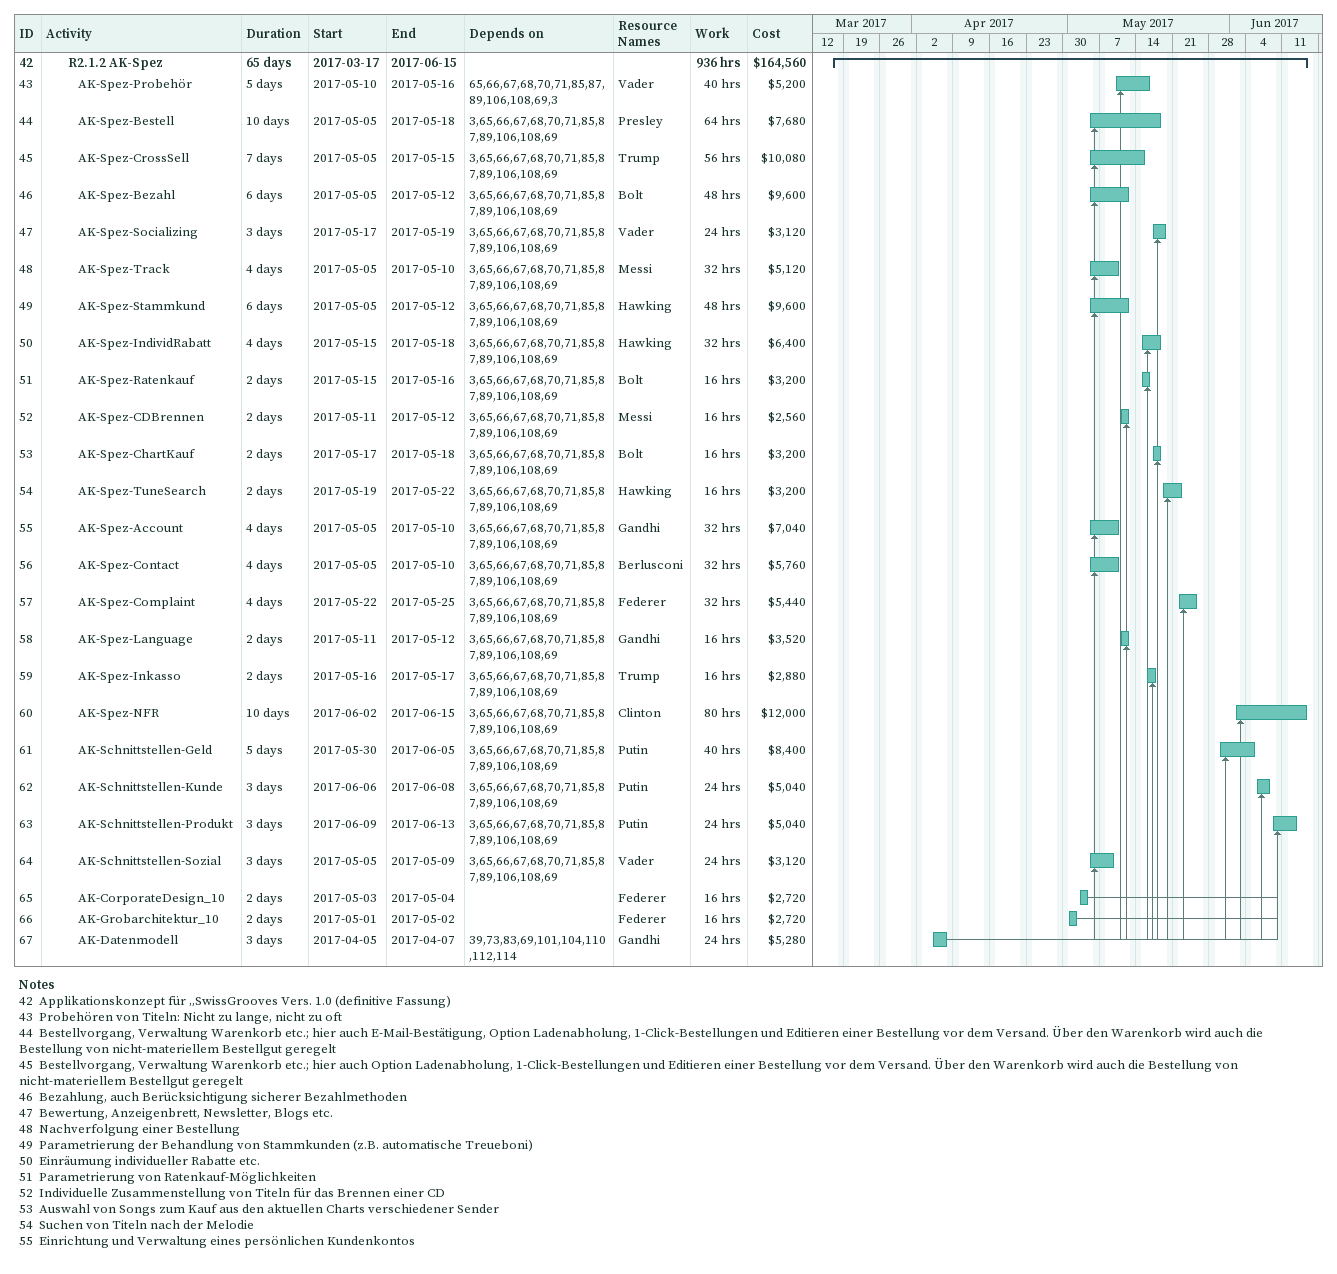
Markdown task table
| ID | Level | Task | Duration | Start | Finish | Predecessors | Resources | Work (h) | Cost ($) |
|---|---|---|---|---|---|---|---|---|---|
| 42 | 3 | **R2.1.2 AK-Spez** | 65d | 2017-03-17 | 2017-06-15 |  |  | 936 | 164560 |
| 43 | 4 | AK-Spez-Probehör | 5d | 2017-05-10 | 2017-05-16 | 65, 66, 67, 68, 70, 71, 85, 87, 89, 106, 108, 69, 3 | Vader | 40 | 5200 |
| 44 | 4 | AK-Spez-Bestell | 10d | 2017-05-05 | 2017-05-18 | 3, 65, 66, 67, 68, 70, 71, 85, 87, 89, 106, 108, 69 | Presley | 64 | 7680 |
| 45 | 4 | AK-Spez-CrossSell | 7d | 2017-05-05 | 2017-05-15 | 3, 65, 66, 67, 68, 70, 71, 85, 87, 89, 106, 108, 69 | Trump | 56 | 10080 |
| 46 | 4 | AK-Spez-Bezahl | 6d | 2017-05-05 | 2017-05-12 | 3, 65, 66, 67, 68, 70, 71, 85, 87, 89, 106, 108, 69 | Bolt | 48 | 9600 |
| 47 | 4 | AK-Spez-Socializing | 3d | 2017-05-17 | 2017-05-19 | 3, 65, 66, 67, 68, 70, 71, 85, 87, 89, 106, 108, 69 | Vader | 24 | 3120 |
| 48 | 4 | AK-Spez-Track | 4d | 2017-05-05 | 2017-05-10 | 3, 65, 66, 67, 68, 70, 71, 85, 87, 89, 106, 108, 69 | Messi | 32 | 5120 |
| 49 | 4 | AK-Spez-Stammkund | 6d | 2017-05-05 | 2017-05-12 | 3, 65, 66, 67, 68, 70, 71, 85, 87, 89, 106, 108, 69 | Hawking | 48 | 9600 |
| 50 | 4 | AK-Spez-IndividRabatt | 4d | 2017-05-15 | 2017-05-18 | 3, 65, 66, 67, 68, 70, 71, 85, 87, 89, 106, 108, 69 | Hawking | 32 | 6400 |
| 51 | 4 | AK-Spez-Ratenkauf | 2d | 2017-05-15 | 2017-05-16 | 3, 65, 66, 67, 68, 70, 71, 85, 87, 89, 106, 108, 69 | Bolt | 16 | 3200 |
| 52 | 4 | AK-Spez-CDBrennen | 2d | 2017-05-11 | 2017-05-12 | 3, 65, 66, 67, 68, 70, 71, 85, 87, 89, 106, 108, 69 | Messi | 16 | 2560 |
| 53 | 4 | AK-Spez-ChartKauf | 2d | 2017-05-17 | 2017-05-18 | 3, 65, 66, 67, 68, 70, 71, 85, 87, 89, 106, 108, 69 | Bolt | 16 | 3200 |
| 54 | 4 | AK-Spez-TuneSearch | 2d | 2017-05-19 | 2017-05-22 | 3, 65, 66, 67, 68, 70, 71, 85, 87, 89, 106, 108, 69 | Hawking | 16 | 3200 |
| 55 | 4 | AK-Spez-Account | 4d | 2017-05-05 | 2017-05-10 | 3, 65, 66, 67, 68, 70, 71, 85, 87, 89, 106, 108, 69 | Gandhi | 32 | 7040 |
| 56 | 4 | AK-Spez-Contact | 4d | 2017-05-05 | 2017-05-10 | 3, 65, 66, 67, 68, 70, 71, 85, 87, 89, 106, 108, 69 | Berlusconi | 32 | 5760 |
| 57 | 4 | AK-Spez-Complaint | 4d | 2017-05-22 | 2017-05-25 | 3, 65, 66, 67, 68, 70, 71, 85, 87, 89, 106, 108, 69 | Federer | 32 | 5440 |
| 58 | 4 | AK-Spez-Language | 2d | 2017-05-11 | 2017-05-12 | 3, 65, 66, 67, 68, 70, 71, 85, 87, 89, 106, 108, 69 | Gandhi | 16 | 3520 |
| 59 | 4 | AK-Spez-Inkasso | 2d | 2017-05-16 | 2017-05-17 | 3, 65, 66, 67, 68, 70, 71, 85, 87, 89, 106, 108, 69 | Trump | 16 | 2880 |
| 60 | 4 | AK-Spez-NFR | 10d | 2017-06-02 | 2017-06-15 | 3, 65, 66, 67, 68, 70, 71, 85, 87, 89, 106, 108, 69 | Clinton | 80 | 12000 |
| 61 | 4 | AK-Schnittstellen-Geld | 5d | 2017-05-30 | 2017-06-05 | 3, 65, 66, 67, 68, 70, 71, 85, 87, 89, 106, 108, 69 | Putin | 40 | 8400 |
| 62 | 4 | AK-Schnittstellen-Kunde | 3d | 2017-06-06 | 2017-06-08 | 3, 65, 66, 67, 68, 70, 71, 85, 87, 89, 106, 108, 69 | Putin | 24 | 5040 |
| 63 | 4 | AK-Schnittstellen-Produkt | 3d | 2017-06-09 | 2017-06-13 | 3, 65, 66, 67, 68, 70, 71, 85, 87, 89, 106, 108, 69 | Putin | 24 | 5040 |
| 64 | 4 | AK-Schnittstellen-Sozial | 3d | 2017-05-05 | 2017-05-09 | 3, 65, 66, 67, 68, 70, 71, 85, 87, 89, 106, 108, 69 | Vader | 24 | 3120 |
| 65 | 4 | AK-CorporateDesign_10 | 2d | 2017-05-03 | 2017-05-04 |  | Federer | 16 | 2720 |
| 66 | 4 | AK-Grobarchitektur_10 | 2d | 2017-05-01 | 2017-05-02 |  | Federer | 16 | 2720 |
| 67 | 4 | AK-Datenmodell | 3d | 2017-04-05 | 2017-04-07 | 39, 73, 83, 69, 101, 104, 110, 112, 114 | Gandhi | 24 | 5280 |

Notes
- 42: Applikationskonzept für „SwissGrooves Vers. 1.0 (definitive Fassung)
- 43: Probehören von Titeln: Nicht zu lange, nicht zu oft
- 44: Bestellvorgang, Verwaltung Warenkorb etc.; hier auch E-Mail-Bestätigung, Option Ladenabholung, 1-Click-Bestellungen und Editieren einer Bestellung vor dem Versand. Über den Warenkorb wird auch die Bestellung von nicht-materiellem Bestellgut geregelt
- 45: Bestellvorgang, Verwaltung Warenkorb etc.; hier auch Option Ladenabholung, 1-Click-Bestellungen und Editieren einer Bestellung vor dem Versand. Über den Warenkorb wird auch die Bestellung von nicht-materiellem Bestellgut geregelt
- 46: Bezahlung, auch Berücksichtigung sicherer Bezahlmethoden
- 47: Bewertung, Anzeigenbrett, Newsletter, Blogs etc.
- 48: Nachverfolgung einer Bestellung
- 49: Parametrierung der Behandlung von Stammkunden (z.B. automatische Treueboni)
- 50: Einräumung individueller Rabatte etc.
- 51: Parametrierung von Ratenkauf-Möglichkeiten
- 52: Individuelle Zusammenstellung von Titeln für das Brennen einer CD
- 53: Auswahl von Songs zum Kauf aus den aktuellen Charts verschiedener Sender
- 54: Suchen von Titeln nach der Melodie
- 55: Einrichtung und Verwaltung eines persönlichen Kundenkontos
